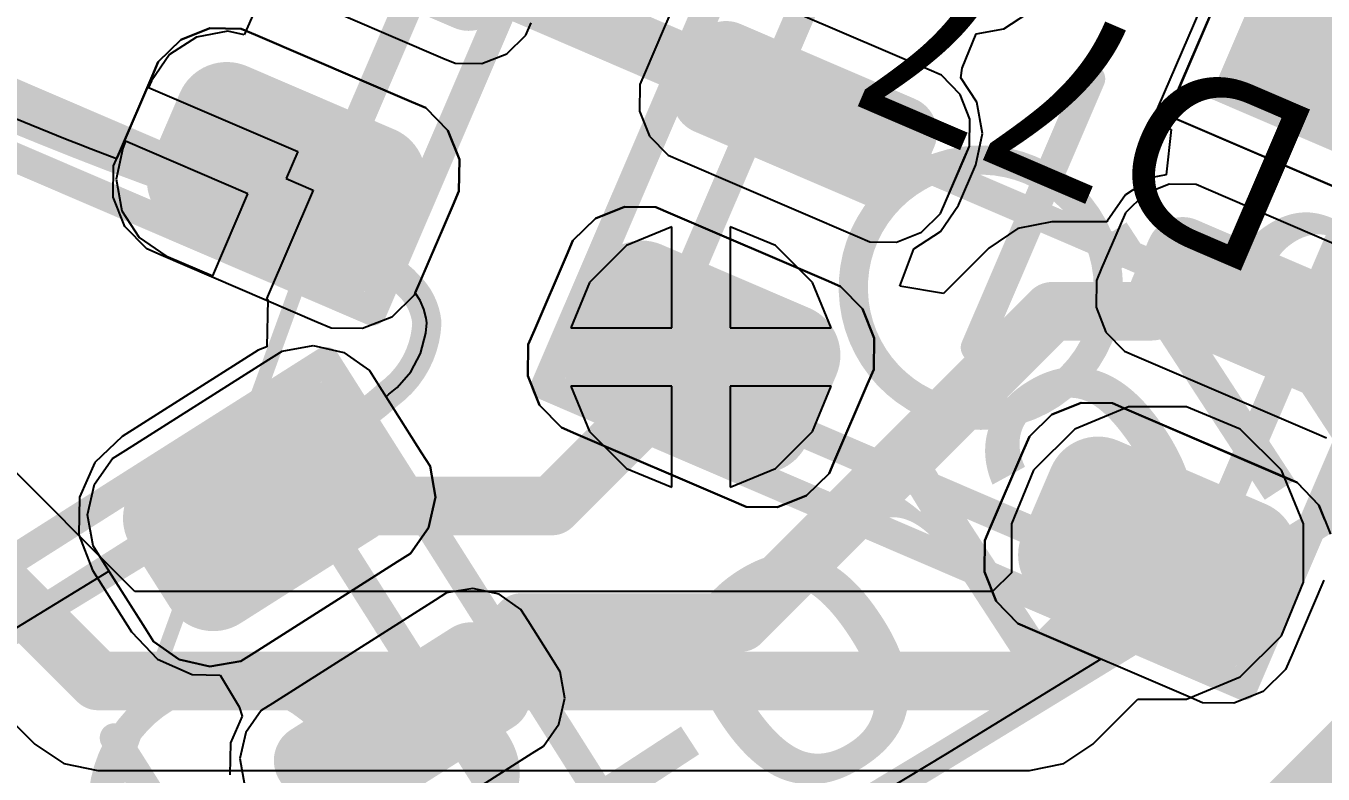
# Model space of a CAD drawing. Header units: inches. Extents: x -52 to 109, y 0 to 35.
# Drawn here: x 101.854 to 106.293, y 12.382 to 14.941 of the extents above; entities that cross this region are included whole.
import ezdxf

# ---------------------------------------------------------------- set-up
doc = ezdxf.new("R2010")
doc.units = ezdxf.units.IN
for name, color, linetype in [('Bottom Courtyard', 56, 'Continuous'), ('Bottom Layer', 5, 'Continuous'), ('Bottom Overlay', 54, 'Continuous'), ('Mechanical 1', 6, 'Continuous'), ('Mechanical 4', 56, 'Continuous'), ('Top Component Outline', 56, 'Continuous'), ('Top Courtyard', 56, 'Continuous'), ('Top Layer', 1, 'Continuous'), ('Top Overlay', 2, 'Continuous'), ('Top Paste', 8, 'Continuous'), ('Top Solder', 216, 'Continuous'), ('Via Holes', 16, 'Continuous')]:
    doc.layers.add(name, color=color, linetype=linetype)
doc.styles.add('Arial', font='', dxfattribs={"height": 0.2})
doc.styles.get('Arial').set_extended_font_data('Arial')

# ---------------------------------------------------------------- blocks, each defined once
blk = doc.blocks.new('APA_RGB_LED_2020_405')
at = {"layer": 'Top Layer'}
h = blk.add_hatch(color=1, dxfattribs=at)
edge = h.paths.add_edge_path()
edge.add_arc((-1.125, 1.025), 0.125, 90, 180)
edge.add_line((-1.25, 1.025), (-1.25, 0.775))
edge.add_arc((-1.125, 0.775), 0.125, 180, 270)
edge.add_line((-1.125, 0.65), (-0.575, 0.65))
edge.add_arc((-0.575, 0.775), 0.125, 270, 360)
edge.add_line((-0.45, 0.775), (-0.45, 1.025))
edge.add_arc((-0.575, 1.025), 0.125, 0, 90)
edge.add_line((-0.575, 1.15), (-1.125, 1.15))
at = {"layer": 'Top Paste'}
h = blk.add_hatch(color=8, dxfattribs=at)
edge = h.paths.add_edge_path()
edge.add_arc((-1.125, 1.025), 0.125, 90, 180)
edge.add_line((-1.25, 1.025), (-1.25, 0.775))
edge.add_arc((-1.125, 0.775), 0.125, 180, 270)
edge.add_line((-1.125, 0.65), (-0.575, 0.65))
edge.add_arc((-0.575, 0.775), 0.125, 270, 360)
edge.add_line((-0.45, 0.775), (-0.45, 1.025))
edge.add_arc((-0.575, 1.025), 0.125, 0, 90)
edge.add_line((-0.575, 1.15), (-1.125, 1.15))
at = {"layer": 'Top Solder'}
h = blk.add_hatch(color=216, dxfattribs=at)
edge = h.paths.add_edge_path()
edge.add_arc((-1.125, 1.025), 0.175, 90, 180)
edge.add_line((-1.3, 1.025), (-1.3, 0.775))
edge.add_arc((-1.125, 0.775), 0.175, 180, 270)
edge.add_line((-1.125, 0.6), (-0.575, 0.6))
edge.add_arc((-0.575, 0.775), 0.175, 270, 360)
edge.add_line((-0.4, 0.775), (-0.4, 1.025))
edge.add_arc((-0.575, 1.025), 0.175, 0, 90)
edge.add_line((-0.575, 1.2), (-1.125, 1.2))
h = blk.add_hatch(color=216, dxfattribs=at)
edge = h.paths.add_edge_path()
edge.add_arc((-1.175, 0.075), 0.125, 90, 180)
edge.add_line((-1.3, 0.075), (-1.3, -0.075))
edge.add_arc((-1.175, -0.075), 0.125, 180, 270)
edge.add_line((-1.175, -0.2), (-0.525, -0.2))
edge.add_arc((-0.525, -0.075), 0.125, 270, 360)
edge.add_line((-0.4, -0.075), (-0.4, 0.075))
edge.add_arc((-0.525, 0.075), 0.125, 0, 90)
edge.add_line((-0.525, 0.2), (-1.175, 0.2))
at = {"layer": 'Top Component Outline'}
for points in [[(1, 1, 0.1, 0.1, 0), (-1, 1, 0.1, 0.1, 0)], [(-1, 1, 0.1, 0.1, 0), (-1, -1, 0.1, 0.1, 0)]]:
    blk.add_lwpolyline(points, format="xyseb", dxfattribs=at)
blk.add_lwpolyline([(-1.025, 1, 0.05, 0.05, 1), (-0.975, 1, 0.05, 0.05, 1)], format="xyseb", close=True, dxfattribs=at)
blk.add_lwpolyline([(-1.025, 1, 0.05, 0.05, 1), (-0.975, 1, 0.05, 0.05, 1)], format="xyseb", close=True, dxfattribs=at)
at = {"layer": 'Top Courtyard'}
for points in [[(-1.3, 1.2, 0.1, 0.1, 0), (-1.3, -1.2, 0.1, 0.1, 0)], [(1.3, 1.2, 0.1, 0.1, 0), (-1.3, 1.2, 0.1, 0.1, 0)]]:
    blk.add_lwpolyline(points, format="xyseb", dxfattribs=at)
blk.add_lwpolyline([(-1.325, 1.2, 0.05, 0.05, 1), (-1.275, 1.2, 0.05, 0.05, 1)], format="xyseb", close=True, dxfattribs=at)
blk.add_lwpolyline([(-1.325, 1.2, 0.05, 0.05, 1), (-1.275, 1.2, 0.05, 0.05, 1)], format="xyseb", close=True, dxfattribs=at)
at = {"layer": 'Top Overlay'}
for p, q in [((-1.2929, 1.2689), (-1.1937, 1.31)), ((-1.1937, 1.31), (-1.14, 1.31)), ((-1.14, 1.31), (-1.14, 1.31)), ((-1.14, 1.31), (-0.56, 1.31)), ((-0.56, 1.31), (-0.5063, 1.31)), ((-0.5063, 1.31), (-0.4071, 1.2689)), ((-1.3689, 1.1929), (-1.2929, 1.2689)), ((-0.4071, 1.2689), (-0.3311, 1.1929)), ((-1.41, 1.0937), (-1.3689, 1.1929)), ((-0.3311, 1.1929), (-0.29, 1.0937)), ((-1.41, 1.04), (-1.41, 1.0937)), ((-0.29, 1.0937), (-0.29, 1.04)), ((-1.41, 0.76), (-1.41, 1.04)), ((-0.29, 1.04), (-0.29, 1.04)), ((-0.29, 1.04), (-0.29, 0.76)), ((-1.41, 0.76), (-1.41, 0.76)), ((-1.41, 0.7063), (-1.41, 0.76)), ((-0.29, 0.76), (-0.29, 0.7063)), ((-1.3689, 0.6071), (-1.41, 0.7063)), ((-0.29, 0.7063), (-0.3311, 0.6071)), ((-1.2929, 0.5311), (-1.3689, 0.6071)), ((-0.3311, 0.6071), (-0.4071, 0.5311)), ((-1.1937, 0.49), (-1.2929, 0.5311)), ((-1.14, 0.49), (-1.1937, 0.49)), ((-0.56, 0.49), (-1.14, 0.49)), ((-0.5063, 0.49), (-0.56, 0.49)), ((-0.56, 0.49), (-0.56, 0.49)), ((-0.4071, 0.5311), (-0.5063, 0.49)), ((-1.3103, 0.275), (-1.375, 0.2103)), ((-1.2258, 0.31), (-1.3103, 0.275)), ((-1.18, 0.31), (-1.2258, 0.31)), ((-0.52, 0.31), (-1.18, 0.31)), ((-1.375, 0.2103), (-1.41, 0.1258)), ((-1.41, 0.1258), (-1.41, 0.08))]:
    blk.add_line(p, q, dxfattribs=at)
blk = doc.blocks.new('APA_RGB_LED_2020_406')
at = {"layer": 'Top Layer'}
h = blk.add_hatch(color=1, dxfattribs=at)
edge = h.paths.add_edge_path()
edge.add_arc((-1.125, 1.025), 0.125, 90, 180)
edge.add_line((-1.25, 1.025), (-1.25, 0.775))
edge.add_arc((-1.125, 0.775), 0.125, 180, 270)
edge.add_line((-1.125, 0.65), (-0.575, 0.65))
edge.add_arc((-0.575, 0.775), 0.125, 270, 360)
edge.add_line((-0.45, 0.775), (-0.45, 1.025))
edge.add_arc((-0.575, 1.025), 0.125, 0, 90)
edge.add_line((-0.575, 1.15), (-1.125, 1.15))
h = blk.add_hatch(color=1, dxfattribs=at)
edge = h.paths.add_edge_path()
edge.add_arc((0.575, 1.025), 0.125, 90, 180)
edge.add_line((0.45, 1.025), (0.45, 0.775))
edge.add_arc((0.575, 0.775), 0.125, 180, 270)
edge.add_line((0.575, 0.65), (1.125, 0.65))
edge.add_arc((1.125, 0.775), 0.125, 270, 360)
edge.add_line((1.25, 0.775), (1.25, 1.025))
edge.add_arc((1.125, 1.025), 0.125, 0, 90)
edge.add_line((1.125, 1.15), (0.575, 1.15))
h = blk.add_hatch(color=1, dxfattribs=at)
edge = h.paths.add_edge_path()
edge.add_arc((-1.175, 0.075), 0.075, 90, 180)
edge.add_line((-1.25, 0.075), (-1.25, -0.075))
edge.add_arc((-1.175, -0.075), 0.075, 180, 270)
edge.add_line((-1.175, -0.15), (-0.525, -0.15))
edge.add_arc((-0.525, -0.075), 0.075, 270, 360)
edge.add_line((-0.45, -0.075), (-0.45, 0.075))
edge.add_arc((-0.525, 0.075), 0.075, 0, 90)
edge.add_line((-0.525, 0.15), (-1.175, 0.15))
h = blk.add_hatch(color=1, dxfattribs=at)
edge = h.paths.add_edge_path()
edge.add_arc((0.525, 0.075), 0.075, 90, 180)
edge.add_line((0.45, 0.075), (0.45, -0.075))
edge.add_arc((0.525, -0.075), 0.075, 180, 270)
edge.add_line((0.525, -0.15), (1.175, -0.15))
edge.add_arc((1.175, -0.075), 0.075, 270, 360)
edge.add_line((1.25, -0.075), (1.25, 0.075))
edge.add_arc((1.175, 0.075), 0.075, 0, 90)
edge.add_line((1.175, 0.15), (0.525, 0.15))
blk.add_hatch(color=1, dxfattribs=at).paths.add_polyline_path([(-1.25, -0.65), (-0.45, -0.65), (-0.45, -1.15), (-1.25, -1.15)])
at = {"layer": 'Top Paste'}
h = blk.add_hatch(color=8, dxfattribs=at)
edge = h.paths.add_edge_path()
edge.add_arc((-1.125, 1.025), 0.125, 90, 180)
edge.add_line((-1.25, 1.025), (-1.25, 0.775))
edge.add_arc((-1.125, 0.775), 0.125, 180, 270)
edge.add_line((-1.125, 0.65), (-0.575, 0.65))
edge.add_arc((-0.575, 0.775), 0.125, 270, 360)
edge.add_line((-0.45, 0.775), (-0.45, 1.025))
edge.add_arc((-0.575, 1.025), 0.125, 0, 90)
edge.add_line((-0.575, 1.15), (-1.125, 1.15))
h = blk.add_hatch(color=8, dxfattribs=at)
edge = h.paths.add_edge_path()
edge.add_arc((0.575, 1.025), 0.125, 90, 180)
edge.add_line((0.45, 1.025), (0.45, 0.775))
edge.add_arc((0.575, 0.775), 0.125, 180, 270)
edge.add_line((0.575, 0.65), (1.125, 0.65))
edge.add_arc((1.125, 0.775), 0.125, 270, 360)
edge.add_line((1.25, 0.775), (1.25, 1.025))
edge.add_arc((1.125, 1.025), 0.125, 0, 90)
edge.add_line((1.125, 1.15), (0.575, 1.15))
h = blk.add_hatch(color=8, dxfattribs=at)
edge = h.paths.add_edge_path()
edge.add_arc((-1.175, 0.075), 0.075, 90, 180)
edge.add_line((-1.25, 0.075), (-1.25, -0.075))
edge.add_arc((-1.175, -0.075), 0.075, 180, 270)
edge.add_line((-1.175, -0.15), (-0.525, -0.15))
edge.add_arc((-0.525, -0.075), 0.075, 270, 360)
edge.add_line((-0.45, -0.075), (-0.45, 0.075))
edge.add_arc((-0.525, 0.075), 0.075, 0, 90)
edge.add_line((-0.525, 0.15), (-1.175, 0.15))
h = blk.add_hatch(color=8, dxfattribs=at)
edge = h.paths.add_edge_path()
edge.add_arc((0.525, 0.075), 0.075, 90, 180)
edge.add_line((0.45, 0.075), (0.45, -0.075))
edge.add_arc((0.525, -0.075), 0.075, 180, 270)
edge.add_line((0.525, -0.15), (1.175, -0.15))
edge.add_arc((1.175, -0.075), 0.075, 270, 360)
edge.add_line((1.25, -0.075), (1.25, 0.075))
edge.add_arc((1.175, 0.075), 0.075, 0, 90)
edge.add_line((1.175, 0.15), (0.525, 0.15))
blk.add_hatch(color=8, dxfattribs=at).paths.add_polyline_path([(-1.25, -0.65), (-0.45, -0.65), (-0.45, -1.15), (-1.25, -1.15)])
at = {"layer": 'Top Solder'}
h = blk.add_hatch(color=216, dxfattribs=at)
edge = h.paths.add_edge_path()
edge.add_arc((-1.125, 1.025), 0.175, 90, 180)
edge.add_line((-1.3, 1.025), (-1.3, 0.775))
edge.add_arc((-1.125, 0.775), 0.175, 180, 270)
edge.add_line((-1.125, 0.6), (-0.575, 0.6))
edge.add_arc((-0.575, 0.775), 0.175, 270, 360)
edge.add_line((-0.4, 0.775), (-0.4, 1.025))
edge.add_arc((-0.575, 1.025), 0.175, 0, 90)
edge.add_line((-0.575, 1.2), (-1.125, 1.2))
h = blk.add_hatch(color=216, dxfattribs=at)
edge = h.paths.add_edge_path()
edge.add_arc((0.575, 1.025), 0.175, 90, 180)
edge.add_line((0.4, 1.025), (0.4, 0.775))
edge.add_arc((0.575, 0.775), 0.175, 180, 270)
edge.add_line((0.575, 0.6), (1.125, 0.6))
edge.add_arc((1.125, 0.775), 0.175, 270, 360)
edge.add_line((1.3, 0.775), (1.3, 1.025))
edge.add_arc((1.125, 1.025), 0.175, 0, 90)
edge.add_line((1.125, 1.2), (0.575, 1.2))
h = blk.add_hatch(color=216, dxfattribs=at)
edge = h.paths.add_edge_path()
edge.add_arc((-1.175, 0.075), 0.125, 90, 180)
edge.add_line((-1.3, 0.075), (-1.3, -0.075))
edge.add_arc((-1.175, -0.075), 0.125, 180, 270)
edge.add_line((-1.175, -0.2), (-0.525, -0.2))
edge.add_arc((-0.525, -0.075), 0.125, 270, 360)
edge.add_line((-0.4, -0.075), (-0.4, 0.075))
edge.add_arc((-0.525, 0.075), 0.125, 0, 90)
edge.add_line((-0.525, 0.2), (-1.175, 0.2))
h = blk.add_hatch(color=216, dxfattribs=at)
edge = h.paths.add_edge_path()
edge.add_arc((0.525, 0.075), 0.125, 90, 180)
edge.add_line((0.4, 0.075), (0.4, -0.075))
edge.add_arc((0.525, -0.075), 0.125, 180, 270)
edge.add_line((0.525, -0.2), (1.175, -0.2))
edge.add_arc((1.175, -0.075), 0.125, 270, 360)
edge.add_line((1.3, -0.075), (1.3, 0.075))
edge.add_arc((1.175, 0.075), 0.125, 0, 90)
edge.add_line((1.175, 0.2), (0.525, 0.2))
blk.add_hatch(color=216, dxfattribs=at).paths.add_polyline_path([(-1.3, -0.6), (-0.4, -0.6), (-0.4, -1.2), (-1.3, -1.2)])
at = {"layer": 'Top Component Outline'}
for points in [[(1, 1, 0.1, 0.1, 0), (-1, 1, 0.1, 0.1, 0)], [(-1, 1, 0.1, 0.1, 0), (-1, -1, 0.1, 0.1, 0)], [(1, 1, 0.1, 0.1, 0), (1, -1, 0.1, 0.1, 0)], [(1, -1, 0.1, 0.1, 0), (-1, -1, 0.1, 0.1, 0)]]:
    blk.add_lwpolyline(points, format="xyseb", dxfattribs=at)
for points in [[(-1.025, 1, 0.05, 0.05, 1), (-0.975, 1, 0.05, 0.05, 1)], [(-1.025, 1, 0.05, 0.05, 1), (-0.975, 1, 0.05, 0.05, 1)], [(0.975, 1, 0.05, 0.05, 1), (1.025, 1, 0.05, 0.05, 1)], [(0.975, 1, 0.05, 0.05, 1), (1.025, 1, 0.05, 0.05, 1)]]:
    blk.add_lwpolyline(points, format="xyseb", close=True, dxfattribs=at)
at = {"layer": 'Top Courtyard'}
for points in [[(-1.3, 1.2, 0.1, 0.1, 0), (-1.3, -1.2, 0.1, 0.1, 0)], [(1.3, 1.2, 0.1, 0.1, 0), (-1.3, 1.2, 0.1, 0.1, 0)], [(1.3, 1.2, 0.1, 0.1, 0), (1.3, -1.2, 0.1, 0.1, 0)], [(0, 0.5, 0.1, 0.1, 0), (0, -0.5, 0.1, 0.1, 0)], [(0.5, 0, 0.1, 0.1, 0), (-0.5, 0, 0.1, 0.1, 0)]]:
    blk.add_lwpolyline(points, format="xyseb", dxfattribs=at)
for points in [[(-1.325, 1.2, 0.05, 0.05, 1), (-1.275, 1.2, 0.05, 0.05, 1)], [(-1.325, 1.2, 0.05, 0.05, 1), (-1.275, 1.2, 0.05, 0.05, 1)], [(1.275, 1.2, 0.05, 0.05, 1), (1.325, 1.2, 0.05, 0.05, 1)], [(1.275, 1.2, 0.05, 0.05, 1), (1.325, 1.2, 0.05, 0.05, 1)], [(-0.025, 0.5, 0.05, 0.05, 1), (0.025, 0.5, 0.05, 0.05, 1)], [(-0.525, 0, 0.05, 0.05, 1), (-0.475, 0, 0.05, 0.05, 1)], [(0.475, 0, 0.05, 0.05, 1), (0.525, 0, 0.05, 0.05, 1)], [(-0.025, -0.5, 0.05, 0.05, 1), (0.025, -0.5, 0.05, 0.05, 1)]]:
    blk.add_lwpolyline(points, format="xyseb", close=True, dxfattribs=at)
at = {"layer": 'Top Overlay'}
for p, q in [((-1.2929, 1.2689), (-1.1937, 1.31)), ((-1.1937, 1.31), (-1.14, 1.31)), ((-1.14, 1.31), (-1.14, 1.31)), ((-1.14, 1.31), (-0.56, 1.31)), ((-0.56, 1.31), (-0.5063, 1.31)), ((-0.5063, 1.31), (-0.4071, 1.2689)), ((0.4071, 1.2689), (0.5063, 1.31)), ((0.5063, 1.31), (0.56, 1.31)), ((0.56, 1.31), (0.56, 1.31)), ((0.56, 1.31), (1.14, 1.31)), ((1.14, 1.31), (1.1937, 1.31)), ((1.1937, 1.31), (1.2929, 1.2689)), ((-1.3689, 1.1929), (-1.2929, 1.2689)), ((-0.4071, 1.2689), (-0.3311, 1.1929)), ((0.3311, 1.1929), (0.4071, 1.2689)), ((1.2929, 1.2689), (1.3689, 1.1929)), ((-1.41, 1.0937), (-1.3689, 1.1929)), ((-0.3311, 1.1929), (-0.29, 1.0937)), ((0.29, 1.0937), (0.3311, 1.1929)), ((1.3689, 1.1929), (1.41, 1.0937)), ((-1.41, 1.04), (-1.41, 1.0937)), ((-0.29, 1.0937), (-0.29, 1.04)), ((0.29, 1.04), (0.29, 1.0937)), ((1.41, 1.0937), (1.41, 1.04)), ((-1.41, 0.76), (-1.41, 1.04)), ((-0.29, 1.04), (-0.29, 1.04)), ((-0.29, 1.04), (-0.29, 0.76)), ((0.29, 0.76), (0.29, 1.04)), ((1.41, 1.04), (1.41, 1.04)), ((1.41, 1.04), (1.41, 0.76)), ((-0.29, 0.76), (-0.29, 0.7063)), ((0.29, 0.76), (0.29, 0.76)), ((0.29, 0.7063), (0.29, 0.76)), ((1.41, 0.76), (1.41, 0.7063)), ((-0.29, 0.7063), (-0.3311, 0.6071)), ((0.3311, 0.6071), (0.29, 0.7063)), ((1.41, 0.7063), (1.3689, 0.6071)), ((-1.2929, 0.5311), (-1.3689, 0.6071)), ((-0.3311, 0.6071), (-0.4071, 0.5311)), ((0.4071, 0.5311), (0.3311, 0.6071)), ((1.3689, 0.6071), (1.2929, 0.5311)), ((-1.1937, 0.49), (-1.2929, 0.5311)), ((-1.14, 0.49), (-1.1937, 0.49)), ((-0.56, 0.49), (-1.14, 0.49)), ((-0.5063, 0.49), (-0.56, 0.49)), ((-0.56, 0.49), (-0.56, 0.49)), ((-0.4071, 0.5311), (-0.5063, 0.49)), ((0.5063, 0.49), (0.4071, 0.5311)), ((0.56, 0.49), (0.5063, 0.49)), ((1.14, 0.49), (0.56, 0.49)), ((1.1937, 0.49), (1.14, 0.49)), ((1.14, 0.49), (1.14, 0.49)), ((1.2929, 0.5311), (1.1937, 0.49)), ((-1.18, 0.31), (-1.2258, 0.31)), ((-0.52, 0.31), (-1.18, 0.31)), ((-0.4742, 0.31), (-0.52, 0.31)), ((-0.52, 0.31), (-0.52, 0.31)), ((-0.3897, 0.275), (-0.4742, 0.31)), ((-0.325, 0.2103), (-0.3897, 0.275)), ((0.3897, 0.275), (0.325, 0.2103)), ((0.4742, 0.31), (0.3897, 0.275)), ((0.52, 0.31), (0.4742, 0.31)), ((1.18, 0.31), (0.52, 0.31)), ((1.2258, 0.31), (1.18, 0.31)), ((1.18, 0.31), (1.18, 0.31)), ((1.3103, 0.275), (1.2258, 0.31)), ((1.375, 0.2103), (1.3103, 0.275)), ((-0.29, 0.1258), (-0.325, 0.2103)), ((0.325, 0.2103), (0.29, 0.1258)), ((1.41, 0.1258), (1.375, 0.2103)), ((-0.29, 0.08), (-0.29, 0.1258)), ((0.29, 0.1258), (0.29, 0.08)), ((1.41, 0.08), (1.41, 0.1258)), ((-0.29, -0.08), (-0.29, 0.08)), ((0.29, 0.08), (0.29, -0.08)), ((0.29, 0.08), (0.29, 0.08)), ((1.41, -0.08), (1.41, 0.08)), ((-0.29, -0.1257), (-0.29, -0.08)), ((-0.29, -0.08), (-0.29, -0.08)), ((0.29, -0.08), (0.29, -0.1257)), ((1.41, -0.1257), (1.41, -0.08)), ((1.41, -0.08), (1.41, -0.08)), ((-0.325, -0.2103), (-0.29, -0.1257)), ((0.29, -0.1257), (0.325, -0.2103)), ((-0.3897, -0.275), (-0.325, -0.2103)), ((0.325, -0.2103), (0.3897, -0.275)), ((-1.18, -0.31), (-0.52, -0.31)), ((-0.52, -0.31), (-0.4742, -0.31)), ((-0.4742, -0.31), (-0.3897, -0.275)), ((0.3897, -0.275), (0.4743, -0.31)), ((0.4743, -0.31), (0.52, -0.31)), ((0.52, -0.31), (0.52, -0.31)), ((0.52, -0.31), (1.18, -0.31)), ((-1.41, -0.49), (-0.29, -0.49)), ((-0.29, -0.49), (-0.29, -1.31))]:
    blk.add_line(p, q, dxfattribs=at)
at = {"layer": 'Top Courtyard', "style": 'Arial'}
blk.add_text('D77', height=0.6, dxfattribs=at).set_placement((-0.8, -0.7))
blk = doc.blocks.new('APA_RGB_LED_2020_407')
at = {"layer": 'Top Layer'}
h = blk.add_hatch(color=1, dxfattribs=at)
edge = h.paths.add_edge_path()
edge.add_arc((0.575, 1.025), 0.125, 90, 180)
edge.add_line((0.45, 1.025), (0.45, 0.775))
edge.add_arc((0.575, 0.775), 0.125, 180, 270)
edge.add_line((0.575, 0.65), (1.125, 0.65))
edge.add_arc((1.125, 0.775), 0.125, 270, 360)
edge.add_line((1.25, 0.775), (1.25, 1.025))
edge.add_arc((1.125, 1.025), 0.125, 0, 90)
edge.add_line((1.125, 1.15), (0.575, 1.15))
h = blk.add_hatch(color=1, dxfattribs=at)
edge = h.paths.add_edge_path()
edge.add_arc((0.525, 0.075), 0.075, 90, 180)
edge.add_line((0.45, 0.075), (0.45, -0.075))
edge.add_arc((0.525, -0.075), 0.075, 180, 270)
edge.add_line((0.525, -0.15), (1.175, -0.15))
edge.add_arc((1.175, -0.075), 0.075, 270, 360)
edge.add_line((1.25, -0.075), (1.25, 0.075))
edge.add_arc((1.175, 0.075), 0.075, 0, 90)
edge.add_line((1.175, 0.15), (0.525, 0.15))
at = {"layer": 'Top Paste'}
h = blk.add_hatch(color=8, dxfattribs=at)
edge = h.paths.add_edge_path()
edge.add_arc((0.575, 1.025), 0.125, 90, 180)
edge.add_line((0.45, 1.025), (0.45, 0.775))
edge.add_arc((0.575, 0.775), 0.125, 180, 270)
edge.add_line((0.575, 0.65), (1.125, 0.65))
edge.add_arc((1.125, 0.775), 0.125, 270, 360)
edge.add_line((1.25, 0.775), (1.25, 1.025))
edge.add_arc((1.125, 1.025), 0.125, 0, 90)
edge.add_line((1.125, 1.15), (0.575, 1.15))
h = blk.add_hatch(color=8, dxfattribs=at)
edge = h.paths.add_edge_path()
edge.add_arc((0.525, 0.075), 0.075, 90, 180)
edge.add_line((0.45, 0.075), (0.45, -0.075))
edge.add_arc((0.525, -0.075), 0.075, 180, 270)
edge.add_line((0.525, -0.15), (1.175, -0.15))
edge.add_arc((1.175, -0.075), 0.075, 270, 360)
edge.add_line((1.25, -0.075), (1.25, 0.075))
edge.add_arc((1.175, 0.075), 0.075, 0, 90)
edge.add_line((1.175, 0.15), (0.525, 0.15))
at = {"layer": 'Top Solder'}
h = blk.add_hatch(color=216, dxfattribs=at)
edge = h.paths.add_edge_path()
edge.add_arc((0.575, 1.025), 0.175, 90, 180)
edge.add_line((0.4, 1.025), (0.4, 0.775))
edge.add_arc((0.575, 0.775), 0.175, 180, 270)
edge.add_line((0.575, 0.6), (1.125, 0.6))
edge.add_arc((1.125, 0.775), 0.175, 270, 360)
edge.add_line((1.3, 0.775), (1.3, 1.025))
edge.add_arc((1.125, 1.025), 0.175, 0, 90)
edge.add_line((1.125, 1.2), (0.575, 1.2))
h = blk.add_hatch(color=216, dxfattribs=at)
edge = h.paths.add_edge_path()
edge.add_arc((0.525, 0.075), 0.125, 90, 180)
edge.add_line((0.4, 0.075), (0.4, -0.075))
edge.add_arc((0.525, -0.075), 0.125, 180, 270)
edge.add_line((0.525, -0.2), (1.175, -0.2))
edge.add_arc((1.175, -0.075), 0.125, 270, 360)
edge.add_line((1.3, -0.075), (1.3, 0.075))
edge.add_arc((1.175, 0.075), 0.125, 0, 90)
edge.add_line((1.175, 0.2), (0.525, 0.2))
at = {"layer": 'Top Component Outline'}
for points in [[(-1, 1, 0.1, 0.1, 0), (1, 1, 0.1, 0.1, 0)], [(1, 1, 0.1, 0.1, 0), (1, -1, 0.1, 0.1, 0)]]:
    blk.add_lwpolyline(points, format="xyseb", dxfattribs=at)
blk.add_lwpolyline([(0.975, 1, 0.05, 0.05, 1), (1.025, 1, 0.05, 0.05, 1)], format="xyseb", close=True, dxfattribs=at)
blk.add_lwpolyline([(0.975, 1, 0.05, 0.05, 1), (1.025, 1, 0.05, 0.05, 1)], format="xyseb", close=True, dxfattribs=at)
at = {"layer": 'Top Courtyard'}
for points in [[(-1.3, 1.2, 0.1, 0.1, 0), (1.3, 1.2, 0.1, 0.1, 0)], [(1.3, 1.2, 0.1, 0.1, 0), (1.3, -1.2, 0.1, 0.1, 0)], [(0, 0.5, 0.1, 0.1, 0), (0, -0.5, 0.1, 0.1, 0)], [(-0.5, 0, 0.1, 0.1, 0), (0.5, 0, 0.1, 0.1, 0)]]:
    blk.add_lwpolyline(points, format="xyseb", dxfattribs=at)
for points in [[(1.275, 1.2, 0.05, 0.05, 1), (1.325, 1.2, 0.05, 0.05, 1)], [(1.275, 1.2, 0.05, 0.05, 1), (1.325, 1.2, 0.05, 0.05, 1)], [(-0.025, 0.5, 0.05, 0.05, 1), (0.025, 0.5, 0.05, 0.05, 1)], [(0.475, 0, 0.05, 0.05, 1), (0.525, 0, 0.05, 0.05, 1)]]:
    blk.add_lwpolyline(points, format="xyseb", close=True, dxfattribs=at)
at = {"layer": 'Top Overlay'}
for p, q in [((0.4071, 1.2689), (0.5063, 1.31)), ((0.5063, 1.31), (0.56, 1.31)), ((0.56, 1.31), (0.56, 1.31)), ((0.56, 1.31), (1.14, 1.31)), ((1.14, 1.31), (1.1937, 1.31)), ((1.1937, 1.31), (1.2929, 1.2689)), ((0.3311, 1.1929), (0.4071, 1.2689)), ((1.2929, 1.2689), (1.3689, 1.1929)), ((0.29, 1.0937), (0.3311, 1.1929)), ((1.3689, 1.1929), (1.41, 1.0937)), ((0.29, 1.04), (0.29, 1.0937)), ((1.41, 1.0937), (1.41, 1.04)), ((0.29, 0.76), (0.29, 1.04)), ((1.41, 1.04), (1.41, 1.04)), ((1.41, 1.04), (1.41, 0.76)), ((0.29, 0.76), (0.29, 0.76)), ((0.29, 0.7063), (0.29, 0.76)), ((1.41, 0.76), (1.41, 0.7063)), ((0.3311, 0.6071), (0.29, 0.7063)), ((1.41, 0.7063), (1.3689, 0.6071)), ((0.4071, 0.5311), (0.3311, 0.6071)), ((1.3689, 0.6071), (1.2929, 0.5311)), ((0.5063, 0.49), (0.4071, 0.5311)), ((0.56, 0.49), (0.5063, 0.49)), ((1.14, 0.49), (0.56, 0.49)), ((1.1937, 0.49), (1.14, 0.49)), ((1.14, 0.49), (1.14, 0.49)), ((1.2929, 0.5311), (1.1937, 0.49)), ((0.3897, 0.275), (0.325, 0.2103)), ((0.4742, 0.31), (0.3897, 0.275)), ((0.52, 0.31), (0.4742, 0.31)), ((1.18, 0.31), (0.52, 0.31)), ((1.2258, 0.31), (1.18, 0.31)), ((1.18, 0.31), (1.18, 0.31)), ((1.3103, 0.275), (1.2258, 0.31)), ((1.375, 0.2103), (1.3103, 0.275)), ((0.325, 0.2103), (0.29, 0.1258)), ((1.41, 0.1257), (1.375, 0.2103)), ((1.41, 0.08), (1.41, 0.1257)), ((1.41, -0.08), (1.41, 0.08)), ((1.41, -0.1258), (1.41, -0.08)), ((1.41, -0.08), (1.41, -0.08)), ((1.375, -0.2103), (1.41, -0.1258)), ((1.3103, -0.275), (1.375, -0.2103)), ((0.52, -0.31), (1.18, -0.31)), ((1.18, -0.31), (1.2258, -0.31)), ((1.2258, -0.31), (1.3103, -0.275))]:
    blk.add_line(p, q, dxfattribs=at)
blk = doc.blocks.new('GCT_MEM2085_00_115_00_A_REV0_2_B_439')
at = {"layer": 'Bottom Courtyard'}
blk.add_lwpolyline([(6.2, 11.62, 0.05, 0.05, 0), (-6.2, 11.62, 0.05, 0.05, 0)], format="xyseb", dxfattribs=at)

msp = doc.modelspace()

# ---------------------------------------------------------------- hatches: boundary and pattern name
at = {"layer": 'Bottom Layer'}
h = msp.add_hatch(color=5, dxfattribs=at)
edge = h.paths.add_edge_path()
edge.add_arc((104.1639, 13.8082), 0.3, 0, 360)
h = msp.add_hatch(color=5, dxfattribs=at)
edge = h.paths.add_edge_path()
edge.add_arc((105.7261, 13.1377), 0.3, 0, 360)
at = {"layer": 'Top Layer'}
h = msp.add_hatch(color=1, dxfattribs=at)
edge = h.paths.add_edge_path()
edge.add_arc((104.1639, 13.8082), 0.3, 0, 360)
h = msp.add_hatch(color=1, dxfattribs=at)
edge = h.paths.add_edge_path()
edge.add_arc((105.7261, 13.1377), 0.3, 0, 360)
at = {"layer": 'Via Holes'}
h = msp.add_hatch(color=7, dxfattribs=at)
edge = h.paths.add_edge_path()
edge.add_arc((104.1639, 13.8082), 0.15, 0, 360)
h = msp.add_hatch(color=7, dxfattribs=at)
edge = h.paths.add_edge_path()
edge.add_arc((105.7261, 13.1377), 0.15, 0, 360)

# ---------------------------------------------------------------- linework, layer by layer
at = {"layer": 'Bottom Layer'}
for p, q in [((104.0639, 14.2539), (103.909, 14.1897)), ((104.0639, 13.9082), (104.0639, 14.2539)), ((104.4188, 14.1897), (104.2639, 14.2539)), ((104.2639, 14.2539), (104.2639, 13.9082)), ((103.909, 14.1897), (103.7824, 14.0631)), ((104.5454, 14.0631), (104.4188, 14.1897)), ((103.7824, 14.0631), (103.7183, 13.9082)), ((104.6096, 13.9082), (104.5454, 14.0631)), ((103.7183, 13.9082), (104.0639, 13.9082)), ((104.2639, 13.9082), (104.6096, 13.9082)), ((104.0639, 13.7082), (103.7183, 13.7082)), ((103.7183, 13.7082), (103.7824, 13.5533)), ((104.0639, 13.3626), (104.0639, 13.7082)), ((104.6096, 13.7082), (104.2639, 13.7082)), ((104.2639, 13.7082), (104.2639, 13.3626)), ((104.5454, 13.5533), (104.6096, 13.7082)), ((102.2267, 13.0059), (101.6, 13.6326)), ((105.6267, 13.6377), (105.4429, 13.5616)), ((105.8256, 13.6377), (105.6267, 13.6377)), ((106.0093, 13.5616), (105.8256, 13.6377)), ((103.7824, 13.5533), (103.909, 13.4267)), ((104.4188, 13.4267), (104.5454, 13.5533)), ((105.4429, 13.5616), (105.3022, 13.4209)), ((106.15, 13.4209), (106.0093, 13.5616)), ((103.909, 13.4267), (104.0639, 13.3626)), ((104.2639, 13.3626), (104.4188, 13.4267)), ((105.3022, 13.4209), (105.2261, 13.2372)), ((106.2261, 13.2372), (106.15, 13.4209)), ((105.2261, 13.2372), (105.2261, 13.0703)), ((106.2261, 13.0382), (106.2261, 13.2372)), ((101.1674, 13.2), (101.8837, 12.4837)), ((105.2261, 13.0703), (105.1617, 13.0059)), ((106.15, 12.8545), (106.2261, 13.0382)), ((105.1617, 13.0059), (102.2267, 13.0059)), ((106.0093, 12.7138), (106.15, 12.8545)), ((105.8256, 12.6377), (106.0093, 12.7138)), ((105.5047, 12.4837), (105.6587, 12.6377)), ((105.6587, 12.6377), (105.8256, 12.6377)), ((101.8837, 12.4837), (101.8837, 12.4837)), ((101.8837, 12.4837), (101.9829, 12.4174)), ((105.4055, 12.4174), (105.5047, 12.4837)), ((101.9829, 12.4174), (102.1, 12.3941)), ((102.1, 12.3941), (105.2884, 12.3941)), ((105.2884, 12.3941), (105.4055, 12.4174)), ((105.2884, 12.3941), (105.2884, 12.3941))]:
    msp.add_line(p, q, dxfattribs=at)
for points in [[(101.1, 13.7, 0.2, 0.2, 0), (102.1, 12.7, 0.2, 0.2, 0)], [(105.2884, 12.7, 0.2, 0.2, 0), (105.7261, 13.1377, 0.2, 0.2, 0)], [(102.1, 12.7, 0.2, 0.2, 0), (105.2884, 12.7, 0.2, 0.2, 0)]]:
    msp.add_lwpolyline(points, format="xyseb", dxfattribs=at)
for points in [[(105.6761, 13.1377, 0.1, 0.1, 1), (105.7761, 13.1377, 0.1, 0.1, 1)], [(102.05, 12.7, 0.1, 0.1, 1), (102.15, 12.7, 0.1, 0.1, 1)], [(102.05, 12.7, 0.1, 0.1, 1), (102.15, 12.7, 0.1, 0.1, 1)], [(105.2384, 12.7, 0.1, 0.1, 1), (105.3384, 12.7, 0.1, 0.1, 1)], [(105.2384, 12.7, 0.1, 0.1, 1), (105.3384, 12.7, 0.1, 0.1, 1)]]:
    msp.add_lwpolyline(points, format="xyseb", close=True, dxfattribs=at)
at = {"layer": 'Mechanical 1'}
for points in [[(104.813, 14.3541, 0.1, 0.1, -0.303348), (105.2886, 14.4487, 0.1, 0.1, 0)], [(105.2886, 14.4487, 0.1, 0.1, -0.303346), (105.5581, 14.0455, 0.1, 0.1, 0)], [(104.7183, 13.8784, 0.1, 0.1, -0.303347), (104.813, 14.3541, 0.1, 0.1, 0)], [(105.5581, 14.0455, 0.1, 0.1, -0.198911), (105.4302, 13.7368, 0.1, 0.1, 0)], [(105.1216, 13.609, 0.1, 0.1, -0.303347), (104.7183, 13.8784, 0.1, 0.1, 0)], [(105.4302, 13.7368, 0.1, 0.1, -0.198912), (105.1216, 13.609, 0.1, 0.1, 0)], [(102.149, 12.434, 0.1, 0.1, -0.303348), (102.5522, 12.7034, 0.1, 0.1, 0)], [(102.5522, 12.7034, 0.1, 0.1, -0.198912), (102.8609, 12.5756, 0.1, 0.1, 0)], [(102.8609, 12.5756, 0.1, 0.1, -0.198911), (102.9887, 12.267, 0.1, 0.1, 0)], [(102.2436, 11.9583, 0.1, 0.1, -0.303347), (102.149, 12.434, 0.1, 0.1, 0)]]:
    msp.add_lwpolyline(points, format="xyseb", dxfattribs=at)
for points in [[(105.2636, 14.4487, 0.05, 0.05, 1), (105.3136, 14.4487, 0.05, 0.05, 1)], [(105.2636, 14.4487, 0.05, 0.05, 1), (105.3136, 14.4487, 0.05, 0.05, 1)], [(104.788, 14.3541, 0.05, 0.05, 1), (104.838, 14.3541, 0.05, 0.05, 1)], [(104.788, 14.3541, 0.05, 0.05, 1), (104.838, 14.3541, 0.05, 0.05, 1)], [(105.5331, 14.0455, 0.05, 0.05, 1), (105.5831, 14.0455, 0.05, 0.05, 1)], [(105.5331, 14.0455, 0.05, 0.05, 1), (105.5831, 14.0455, 0.05, 0.05, 1)], [(104.6933, 13.8784, 0.05, 0.05, 1), (104.7433, 13.8784, 0.05, 0.05, 1)], [(104.6933, 13.8784, 0.05, 0.05, 1), (104.7433, 13.8784, 0.05, 0.05, 1)], [(105.4052, 13.7368, 0.05, 0.05, 1), (105.4552, 13.7368, 0.05, 0.05, 1)], [(105.4052, 13.7368, 0.05, 0.05, 1), (105.4552, 13.7368, 0.05, 0.05, 1)], [(105.0966, 13.609, 0.05, 0.05, 1), (105.1466, 13.609, 0.05, 0.05, 1)], [(105.0966, 13.609, 0.05, 0.05, 1), (105.1466, 13.609, 0.05, 0.05, 1)], [(102.5272, 12.7034, 0.05, 0.05, 1), (102.5772, 12.7034, 0.05, 0.05, 1)], [(102.5272, 12.7034, 0.05, 0.05, 1), (102.5772, 12.7034, 0.05, 0.05, 1)], [(102.8359, 12.5756, 0.05, 0.05, 1), (102.8859, 12.5756, 0.05, 0.05, 1)], [(102.8359, 12.5756, 0.05, 0.05, 1), (102.8859, 12.5756, 0.05, 0.05, 1)], [(102.124, 12.434, 0.05, 0.05, 1), (102.174, 12.434, 0.05, 0.05, 1)], [(102.124, 12.434, 0.05, 0.05, 1), (102.174, 12.434, 0.05, 0.05, 1)]]:
    msp.add_lwpolyline(points, format="xyseb", close=True, dxfattribs=at)
at = {"layer": 'Mechanical 4'}
for points in [[(106.892, 14.9525, 0.1, 0.1, -0.005763), (105.2663, 15.5696, 0.1, 0.1, 0)], [(102.033, 14.5371, 0.1, 0.1, -0.005334), (101.686, 14.6786, 0.1, 0.1, 0)], [(102.3844, 14.4059, 0.1, 0.1, -0.009409), (102.033, 14.5371, 0.1, 0.1, 0)], [(102.3844, 14.4059, 0.1, 0.1, -0.014503), (102.8678, 14.2311, 0.1, 0.1, 0)], [(102.8678, 14.2311, 0.1, 0.1, -0.035485), (103.0502, 14.1416, 0.1, 0.1, 0)], [(103.0502, 14.1416, 0.1, 0.1, -0.081203), (103.1743, 14.042, 0.1, 0.1, 0)], [(103.1743, 14.042, 0.1, 0.1, -0.15897), (103.2258, 13.9256, 0.1, 0.1, 0)], [(103.2258, 13.9256, 0.1, 0.1, -0.227456), (103.096, 13.6817, 0.1, 0.1, 0)], [(103.096, 13.6817, 0.1, 0.1, -0.036551), (102.9667, 13.5814, 0.1, 0.1, 0)], [(102.9667, 13.5814, 0.1, 0.1, -0.016593), (102.8377, 13.5013, 0.1, 0.1, 0)], [(106.2366, 13.2113, 0.1, 0.1, 0), (106.7514, 13.5411, 0.1, 0.1, 0)], [(102.7417, 13.4454, 0.1, 0.1, 0), (102.8377, 13.5013, 0.1, 0.1, 0)], [(101.0859, 12.4343, 0.1, 0.1, 0), (102.7417, 13.4454, 0.1, 0.1, 0)], [(105.6482, 12.8452, 0.1, 0.1, 0), (106.2366, 13.2113, 0.1, 0.1, 0)], [(105.0004, 12.4493, 0.1, 0.1, 0), (105.6482, 12.8452, 0.1, 0.1, 0)], [(103.5831, 11.5947, 0.1, 0.1, 0), (105.0004, 12.4493, 0.1, 0.1, 0)]]:
    msp.add_lwpolyline(points, format="xyseb", dxfattribs=at)
for points in [[(102.008, 14.5371, 0.05, 0.05, 1), (102.058, 14.5371, 0.05, 0.05, 1)], [(102.0081, 14.5371, 0.05, 0.05, 1), (102.058, 14.5371, 0.05, 0.05, 1)], [(102.3594, 14.4059, 0.05, 0.05, 1), (102.4094, 14.4059, 0.05, 0.05, 1)], [(102.3594, 14.4059, 0.05, 0.05, 1), (102.4094, 14.4059, 0.05, 0.05, 1)], [(102.8428, 14.2311, 0.05, 0.05, 1), (102.8928, 14.2311, 0.05, 0.05, 1)], [(102.8428, 14.2311, 0.05, 0.05, 1), (102.8928, 14.2311, 0.05, 0.05, 1)], [(103.0252, 14.1416, 0.05, 0.05, 1), (103.0752, 14.1416, 0.05, 0.05, 1)], [(103.0252, 14.1416, 0.05, 0.05, 1), (103.0752, 14.1416, 0.05, 0.05, 1)], [(103.1493, 14.042, 0.05, 0.05, 1), (103.1993, 14.042, 0.05, 0.05, 1)], [(103.1493, 14.042, 0.05, 0.05, 1), (103.1993, 14.042, 0.05, 0.05, 1)], [(103.2008, 13.9256, 0.05, 0.05, 1), (103.2508, 13.9256, 0.05, 0.05, 1)], [(103.2008, 13.9256, 0.05, 0.05, 1), (103.2508, 13.9256, 0.05, 0.05, 1)], [(103.071, 13.6817, 0.05, 0.05, 1), (103.121, 13.6817, 0.05, 0.05, 1)], [(103.071, 13.6817, 0.05, 0.05, 1), (103.121, 13.6817, 0.05, 0.05, 1)], [(102.9417, 13.5814, 0.05, 0.05, 1), (102.9917, 13.5814, 0.05, 0.05, 1)], [(102.9417, 13.5814, 0.05, 0.05, 1), (102.9917, 13.5814, 0.05, 0.05, 1)], [(102.8127, 13.5013, 0.05, 0.05, 1), (102.8627, 13.5013, 0.05, 0.05, 1)], [(102.8127, 13.5013, 0.05, 0.05, 1), (102.8627, 13.5013, 0.05, 0.05, 1)], [(102.7167, 13.4454, 0.05, 0.05, 1), (102.7667, 13.4454, 0.05, 0.05, 1)], [(102.7167, 13.4454, 0.05, 0.05, 1), (102.7667, 13.4454, 0.05, 0.05, 1)], [(106.2116, 13.2113, 0.05, 0.05, 1), (106.2616, 13.2113, 0.05, 0.05, 1)], [(106.2116, 13.2113, 0.05, 0.05, 1), (106.2616, 13.2113, 0.05, 0.05, 1)], [(105.6232, 12.8452, 0.05, 0.05, 1), (105.6732, 12.8452, 0.05, 0.05, 1)], [(105.6232, 12.8452, 0.05, 0.05, 1), (105.6732, 12.8452, 0.05, 0.05, 1)], [(104.9754, 12.4493, 0.05, 0.05, 1), (105.0254, 12.4493, 0.05, 0.05, 1)], [(104.9754, 12.4493, 0.05, 0.05, 1), (105.0254, 12.4493, 0.05, 0.05, 1)]]:
    msp.add_lwpolyline(points, format="xyseb", close=True, dxfattribs=at)
at = {"layer": 'Top Layer'}
for p, q in [((106.0622, 15.4419), (105.7072, 14.6149)), ((102.6606, 15.0475), (102.6005, 14.9107)), ((105.2002, 14.9312), (105.3086, 15.0017)), ((102.5447, 14.9226), (102.4371, 14.9026)), ((102.6005, 14.9107), (102.5447, 14.9226)), ((105.1061, 14.9138), (105.2002, 14.9312)), ((102.4371, 14.9026), (102.3454, 14.843)), ((105.0581, 14.7965), (105.1061, 14.9138)), ((102.3454, 14.843), (102.2834, 14.7528)), ((105.0535, 14.763), (105.0581, 14.7965)), ((102.2834, 14.7528), (102.2736, 14.7298)), ((105.1075, 14.68), (105.0535, 14.763)), ((102.2736, 14.7298), (102.7839, 14.5108)), ((105.1275, 14.5724), (105.1075, 14.68)), ((105.7072, 14.6149), (105.7727, 14.5868)), ((105.1048, 14.4654), (105.1275, 14.5724)), ((105.7727, 14.5868), (105.7554, 14.431)), ((102.1848, 14.5231), (102.1621, 14.416)), ((102.1947, 14.546), (102.1848, 14.5231)), ((102.6131, 14.3664), (102.1947, 14.546)), ((102.7839, 14.5108), (102.7445, 14.4189)), ((105.0456, 14.3276), (105.1048, 14.4654)), ((105.7554, 14.431), (105.708, 14.4222)), ((102.1621, 14.416), (102.1821, 14.3085)), ((102.7445, 14.4189), (102.8364, 14.3794)), ((105.708, 14.4222), (105.6163, 14.3626)), ((102.4927, 14.0858), (102.6131, 14.3664)), ((102.8364, 14.3794), (102.6765, 14.0069)), ((105.6163, 14.3626), (105.5544, 14.2724)), ((102.1821, 14.3085), (102.2417, 14.2167)), ((104.9837, 14.2374), (105.0456, 14.3276)), ((105.3647, 14.2706), (105.2477, 14.2473)), ((105.3648, 14.2706), (105.3647, 14.2706)), ((105.5536, 14.2706), (105.3648, 14.2706)), ((105.5544, 14.2724), (105.5536, 14.2706)), ((102.2417, 14.2167), (102.3319, 14.1548)), ((104.892, 14.1778), (104.9837, 14.2374)), ((105.2477, 14.2473), (105.1485, 14.181)), ((104.8449, 14.05), (104.892, 14.1778)), ((105.1484, 14.181), (104.9933, 14.0259)), ((105.1485, 14.181), (105.1484, 14.181)), ((102.3319, 14.1548), (102.4927, 14.0858)), ((104.9933, 14.0259), (104.8449, 14.05)), ((102.6765, 14.0069), (102.6813, 14.0048)), ((102.6813, 14.0048), (102.6783, 13.8429)), ((102.6479, 13.8312), (102.1834, 13.5367)), ((102.6783, 13.8429), (102.6479, 13.8312)), ((102.1834, 13.5367), (102.0898, 13.4475)), ((102.0898, 13.4475), (102.0375, 13.3293)), ((102.0375, 13.3293), (102.0344, 13.2)), ((102.0344, 13.2), (102.0809, 13.0794)), ((102.0809, 13.0794), (102.2148, 12.8683)), ((102.2148, 12.8683), (102.304, 12.7747)), ((102.304, 12.7747), (102.4222, 12.7223)), ((102.4222, 12.7223), (102.5179, 12.72)), ((102.5179, 12.72), (102.5839, 12.6119)), ((102.5839, 12.6119), (102.5937, 12.5796)), ((102.5937, 12.5796), (102.5536, 12.489)), ((102.5536, 12.489), (102.551, 12.3796))]:
    msp.add_line(p, q, dxfattribs=at)
for points in [[(103.375, 15.1273, 0.2, 0.2, 0), (104.2433, 14.7538, 0.2, 0.2, 0)], [(104.2433, 14.7538, 0.2, 0.2, 0), (104.5189, 14.6353, 0.2, 0.2, 0)], [(105.7082, 13.9647, 0.2, 0.2, 0), (105.7779, 14.0344, 0.2, 0.2, 0)], [(105.7779, 14.0344, 0.2, 0.2, 0), (106.0115, 14.0344, 0.2, 0.2, 0)], [(106.0115, 14.0344, 0.2, 0.2, 0), (106.0811, 13.9647, 0.2, 0.2, 0)], [(104.3, 12.9, 0.2, 0.2, 0), (105.3647, 13.9647, 0.2, 0.2, 0)], [(105.3647, 13.9647, 0.2, 0.2, 0), (105.7082, 13.9647, 0.2, 0.2, 0)], [(103.6542, 13.2985, 0.2, 0.2, 0), (104.1639, 13.8082, 0.2, 0.2, 0)], [(102.66, 13.2985, 0.2, 0.2, 0), (102.6921, 13.3306, 0.2, 0.2, 0)], [(102.6921, 13.3306, 0.2, 0.2, 0), (102.9823, 13.3306, 0.2, 0.2, 0)], [(102.9823, 13.3306, 0.2, 0.2, 0), (103.0144, 13.2985, 0.2, 0.2, 0)], [(103.0144, 13.2985, 0.2, 0.2, 0), (103.6542, 13.2985, 0.2, 0.2, 0)], [(103.187, 12.5383, 0.2, 0.2, 0), (103.5487, 12.9, 0.2, 0.2, 0)], [(103.5487, 12.9, 0.2, 0.2, 0), (104.3, 12.9, 0.2, 0.2, 0)], [(106, 12.1, 0.2, 0.2, 0), (106.8, 12.9, 0.2, 0.2, 0)], [(103.1419, 12.5383, 0.2, 0.2, 0), (103.187, 12.5383, 0.2, 0.2, 0)]]:
    msp.add_lwpolyline(points, format="xyseb", dxfattribs=at)
for points in [[(104.1933, 14.7538, 0.1, 0.1, 1), (104.2933, 14.7538, 0.1, 0.1, 1)], [(104.1933, 14.7538, 0.1, 0.1, 1), (104.2933, 14.7538, 0.1, 0.1, 1)], [(104.4689, 14.6353, 0.1, 0.1, 1), (104.5689, 14.6353, 0.1, 0.1, 1)], [(105.7279, 14.0344, 0.1, 0.1, 1), (105.8279, 14.0344, 0.1, 0.1, 1)], [(105.7279, 14.0344, 0.1, 0.1, 1), (105.8279, 14.0344, 0.1, 0.1, 1)], [(105.9615, 14.0344, 0.1, 0.1, 1), (106.0615, 14.0344, 0.1, 0.1, 1)], [(105.9615, 14.0344, 0.1, 0.1, 1), (106.0615, 14.0344, 0.1, 0.1, 1)], [(105.3147, 13.9647, 0.1, 0.1, 1), (105.4147, 13.9647, 0.1, 0.1, 1)], [(105.3147, 13.9647, 0.1, 0.1, 1), (105.4147, 13.9647, 0.1, 0.1, 1)], [(105.6582, 13.9647, 0.1, 0.1, 1), (105.7582, 13.9647, 0.1, 0.1, 1)], [(105.6582, 13.9647, 0.1, 0.1, 1), (105.7582, 13.9647, 0.1, 0.1, 1)], [(106.0311, 13.9647, 0.1, 0.1, 1), (106.1311, 13.9647, 0.1, 0.1, 1)], [(104.1139, 13.8082, 0.1, 0.1, 1), (104.2139, 13.8082, 0.1, 0.1, 1)], [(102.6421, 13.3306, 0.1, 0.1, 1), (102.7421, 13.3306, 0.1, 0.1, 1)], [(102.6421, 13.3306, 0.1, 0.1, 1), (102.7421, 13.3306, 0.1, 0.1, 1)], [(102.9323, 13.3306, 0.1, 0.1, 1), (103.0323, 13.3306, 0.1, 0.1, 1)], [(102.9323, 13.3306, 0.1, 0.1, 1), (103.0323, 13.3306, 0.1, 0.1, 1)], [(102.61, 13.2985, 0.1, 0.1, 1), (102.71, 13.2985, 0.1, 0.1, 1)], [(102.9644, 13.2985, 0.1, 0.1, 1), (103.0644, 13.2985, 0.1, 0.1, 1)], [(102.9644, 13.2985, 0.1, 0.1, 1), (103.0644, 13.2985, 0.1, 0.1, 1)], [(103.6042, 13.2985, 0.1, 0.1, 1), (103.7042, 13.2985, 0.1, 0.1, 1)], [(103.6042, 13.2985, 0.1, 0.1, 1), (103.7042, 13.2985, 0.1, 0.1, 1)], [(103.4987, 12.9, 0.1, 0.1, 1), (103.5987, 12.9, 0.1, 0.1, 1)], [(103.4987, 12.9, 0.1, 0.1, 1), (103.5987, 12.9, 0.1, 0.1, 1)], [(104.25, 12.9, 0.1, 0.1, 1), (104.35, 12.9, 0.1, 0.1, 1)], [(104.25, 12.9, 0.1, 0.1, 1), (104.35, 12.9, 0.1, 0.1, 1)], [(103.0919, 12.5383, 0.1, 0.1, 1), (103.1919, 12.5383, 0.1, 0.1, 1)], [(103.137, 12.5383, 0.1, 0.1, 1), (103.237, 12.5383, 0.1, 0.1, 1)], [(103.137, 12.5383, 0.1, 0.1, 1), (103.237, 12.5383, 0.1, 0.1, 1)]]:
    msp.add_lwpolyline(points, format="xyseb", close=True, dxfattribs=at)
at = {"layer": 'Top Overlay'}
for p, q in [((106.0331, 15.2728), (105.7598, 14.6359)), ((102.6739, 15.0912), (103.2804, 14.8309)), ((104.9444, 14.79), (104.3379, 15.0503)), ((104.0539, 14.9717), (104.0359, 14.9297)), ((102.4829, 14.9326), (102.3832, 14.8927)), ((102.5904, 14.9312), (102.4829, 14.9326)), ((102.6397, 14.91), (102.5904, 14.9312)), ((103.5645, 14.9095), (103.5825, 14.9515)), ((104.0359, 14.9297), (103.9728, 14.7826)), ((102.3832, 14.8927), (102.3063, 14.8177)), ((103.1727, 14.6812), (102.6397, 14.91)), ((103.4989, 14.8456), (103.5645, 14.9095)), ((103.2804, 14.8309), (103.3225, 14.8128)), ((103.414, 14.8117), (103.4989, 14.8456)), ((102.3063, 14.8177), (102.2851, 14.7684)), ((103.3225, 14.8128), (103.414, 14.8117)), ((103.9728, 14.7826), (103.9547, 14.7406)), ((104.9865, 14.7719), (104.9444, 14.79)), ((102.2851, 14.7684), (102.1747, 14.5111)), ((103.9547, 14.7406), (103.9535, 14.6491)), ((105.0503, 14.7064), (104.9865, 14.7719)), ((105.0843, 14.6214), (105.0503, 14.7064)), ((103.222, 14.6601), (103.1727, 14.6812)), ((103.297, 14.5831), (103.222, 14.6601)), ((103.9535, 14.6491), (103.9875, 14.5641)), ((101.9024, 14.5885), (101.8156, 14.6239)), ((105.0831, 14.5299), (105.0843, 14.6214)), ((105.7598, 14.6359), (106.789, 14.1941)), ((101.9894, 14.5537), (101.9024, 14.5885)), ((103.3369, 14.4834), (103.297, 14.5831)), ((103.9875, 14.5641), (104.0513, 14.4986)), ((102.033, 14.5364), (101.9894, 14.5537)), ((102.0766, 14.5192), (102.033, 14.5364)), ((102.1638, 14.4857), (102.0766, 14.5192)), ((105.0651, 14.4879), (105.0831, 14.5299)), ((102.1747, 14.5111), (102.1638, 14.4857)), ((102.1747, 14.5111), (102.1747, 14.5111)), ((103.3355, 14.376), (103.3369, 14.4834)), ((104.0513, 14.4986), (104.0934, 14.4806)), ((104.0934, 14.4806), (104.0934, 14.4806)), ((104.0934, 14.4806), (104.6999, 14.2202)), ((105.002, 14.3409), (105.0651, 14.4879)), ((105.7666, 14.399), (105.6816, 14.365)), ((105.8581, 14.3978), (105.7666, 14.399)), ((105.9001, 14.3798), (105.8581, 14.3978)), ((103.3143, 14.3266), (103.3355, 14.376)), ((104.9839, 14.2988), (105.002, 14.3409)), ((105.002, 14.3409), (105.002, 14.3409)), ((105.6816, 14.365), (105.6161, 14.3012)), ((106.5066, 14.1194), (105.9001, 14.3798)), ((103.2039, 14.0693), (103.3143, 14.3266)), ((103.9024, 14.3219), (103.8026, 14.2821)), ((104.0098, 14.3205), (103.9024, 14.3219)), ((104.0591, 14.2994), (104.0098, 14.3205)), ((104.0592, 14.2994), (104.0591, 14.2994)), ((104.5921, 14.0706), (104.0592, 14.2994)), ((104.9184, 14.235), (104.9839, 14.2988)), ((105.6161, 14.3012), (105.598, 14.2591)), ((103.8026, 14.2821), (103.7257, 14.2071)), ((105.598, 14.2591), (105.5349, 14.1121)), ((103.7257, 14.2071), (103.7045, 14.1577)), ((104.6999, 14.2202), (104.7419, 14.2022)), ((104.8334, 14.201), (104.9184, 14.235)), ((104.7419, 14.2022), (104.8334, 14.201)), ((103.7045, 14.1577), (103.5941, 13.9004)), ((105.5349, 14.1121), (105.5169, 14.0701)), ((103.1858, 14.0273), (103.2039, 14.0693)), ((103.2024, 14.0017), (103.1858, 14.0273)), ((104.6415, 14.0494), (104.5921, 14.0706)), ((104.7165, 13.9725), (104.6415, 14.0494)), ((105.5169, 14.0701), (105.5157, 13.9786)), ((103.2155, 13.9722), (103.2024, 14.0017)), ((103.2238, 13.9409), (103.2155, 13.9722)), ((103.2261, 13.9249), (103.2238, 13.9409)), ((104.7563, 13.8728), (104.7165, 13.9725)), ((105.5157, 13.9786), (105.5497, 13.8936)), ((103.2226, 13.8894), (103.2261, 13.9249)), ((103.5941, 13.9004), (103.5729, 13.8511)), ((103.5941, 13.9004), (103.5941, 13.9004)), ((103.2039, 13.8205), (103.2226, 13.8894)), ((103.5729, 13.8511), (103.5716, 13.7437)), ((104.7549, 13.7653), (104.7563, 13.8728)), ((105.5497, 13.8936), (105.6135, 13.8281)), ((103.1703, 13.7576), (103.2039, 13.8205)), ((105.6135, 13.8281), (105.6556, 13.81)), ((105.6556, 13.81), (105.6556, 13.81)), ((105.6556, 13.81), (106.2621, 13.5497)), ((104.7337, 13.716), (104.7549, 13.7653)), ((103.1237, 13.7037), (103.1703, 13.7576)), ((103.5716, 13.7437), (103.6114, 13.6439)), ((103.0861, 13.6722), (103.0961, 13.681)), ((103.0961, 13.681), (103.1237, 13.7037)), ((104.6233, 13.4587), (104.7338, 13.716)), ((104.7338, 13.716), (104.7337, 13.716)), ((103.2079, 13.48), (103.0861, 13.6722)), ((103.6114, 13.6439), (103.6864, 13.567)), ((105.4646, 13.6514), (105.3648, 13.6116)), ((105.572, 13.65), (105.4646, 13.6514)), ((105.6213, 13.6288), (105.572, 13.65)), ((106.1543, 13.4001), (105.6213, 13.6288)), ((105.3648, 13.6116), (105.2879, 13.5366)), ((103.6864, 13.567), (103.7357, 13.5458)), ((103.7357, 13.5458), (104.2687, 13.3171)), ((106.2621, 13.5497), (106.3041, 13.5317)), ((105.2879, 13.5366), (105.2667, 13.4872)), ((103.2367, 13.4347), (103.2079, 13.48)), ((104.6021, 13.4093), (104.6233, 13.4587)), ((105.2667, 13.4872), (105.1563, 13.2299)), ((103.2551, 13.3289), (103.2367, 13.4347)), ((104.5252, 13.3344), (104.6021, 13.4093)), ((106.2037, 13.3789), (106.1543, 13.4001)), ((106.2786, 13.302), (106.2037, 13.3789)), ((103.2316, 13.224), (103.2551, 13.3289)), ((104.4255, 13.2945), (104.5252, 13.3344)), ((104.2687, 13.3171), (104.3181, 13.2959)), ((104.3181, 13.2959), (104.4255, 13.2945)), ((106.2988, 13.2516), (106.2786, 13.302)), ((105.1563, 13.2299), (105.1351, 13.1806)), ((105.1563, 13.2299), (105.1563, 13.2299)), ((103.1698, 13.1362), (103.2316, 13.224)), ((105.1351, 13.1806), (105.1337, 13.0732)), ((102.6346, 12.7969), (103.1245, 13.1074)), ((103.1244, 13.1074), (103.1698, 13.1362)), ((103.1245, 13.1074), (103.1244, 13.1074)), ((101.6428, 12.7739), (102.1379, 13.0761)), ((102.1379, 13.0761), (102.262, 12.8804)), ((105.1337, 13.0732), (105.1736, 12.9734)), ((103.3834, 13.017), (103.2932, 13.0013)), ((103.4727, 12.997), (103.3834, 13.017)), ((103.2546, 12.9768), (102.6972, 12.6235)), ((103.2932, 13.0013), (103.2546, 12.9768)), ((103.5475, 12.9443), (103.4727, 12.997)), ((105.1736, 12.9734), (105.2486, 12.8965)), ((103.572, 12.9057), (103.5475, 12.9443)), ((102.262, 12.8804), (102.262, 12.8804)), ((102.262, 12.8804), (102.2907, 12.835)), ((103.6577, 12.7706), (103.572, 12.9057)), ((105.2486, 12.8965), (105.2979, 12.8753)), ((105.2979, 12.8753), (105.5327, 12.7746)), ((102.2907, 12.835), (102.3786, 12.7732)), ((102.5892, 12.7682), (102.6346, 12.7969)), ((102.3786, 12.7732), (102.4834, 12.7498)), ((102.4834, 12.7498), (102.5892, 12.7682)), ((103.6822, 12.7319), (103.6577, 12.7706)), ((103.6577, 12.7706), (103.6577, 12.7706)), ((105.5327, 12.7746), (105.0003, 12.4489)), ((103.6978, 12.6418), (103.6822, 12.7319)), ((102.6972, 12.6235), (102.6585, 12.599)), ((103.6778, 12.5525), (103.6978, 12.6418)), ((102.6585, 12.599), (102.6059, 12.5241)), ((102.6059, 12.5241), (102.5859, 12.4349)), ((103.6252, 12.4777), (103.6778, 12.5525)), ((103.5865, 12.4532), (103.6252, 12.4777)), ((102.5859, 12.4349), (102.6015, 12.3447)), ((103.0291, 12.0998), (103.5865, 12.4532)), ((105.0003, 12.4489), (104.1766, 11.952))]:
    msp.add_line(p, q, dxfattribs=at)

# ---------------------------------------------------------------- block references
for name, p, rotation in [('GCT_MEM2085_00_115_00_A_REV0_2_B_439', (90.9476, 15.5079), 250), ('APA_RGB_LED_2020_405', (102.3184, 15.5812), 156.77), ('APA_RGB_LED_2020_406', (105.3, 14.3), 156.77), ('APA_RGB_LED_2020_407', (102.4239, 12.0832), 32.37)]:
    msp.add_blockref(name, p, dxfattribs=dict(rotation=rotation))

# ---------------------------------------------------------------- texts
at = {"layer": 'Bottom Overlay', "style": 'Arial', "text_generation_flag": 2}
msp.add_text('micro-SD CARD', height=1.000001, rotation=33.1356, dxfattribs=at).set_placement((107.2485, 14.0739))

doc.saveas('drawing.dxf')
